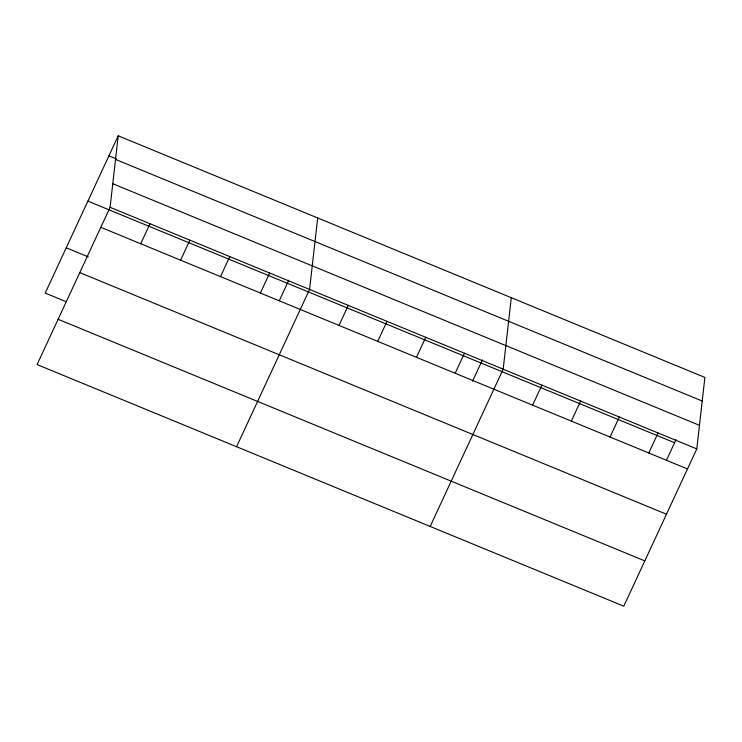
<?xml version="1.0" encoding="UTF-8"?>
<svg xmlns="http://www.w3.org/2000/svg" width="742" height="742" viewBox="0 0 742 742"><rect width="100%" height="100%" fill="white"/><g stroke="black" fill="none" stroke-linecap="round" stroke-linejoin="round"><path stroke-width="1.11" d="M110.094 207.306L118.21 135.814L704.9 377.428L696.784 448.919L623.79 606.186L37.1 364.572L110.094 207.306L696.784 448.919M317.687 217.963L309.572 289.454L236.577 446.721M511.294 297.7L503.178 369.191L430.184 526.449M118.21 135.814L45.216 293.081L66.214 301.725M140.702 243.756L149.995 223.741M180.594 260.182L189.887 240.167M220.495 276.608L229.779 256.593M260.386 293.044L269.68 273.028M279.363 300.519L288.805 280.188M339.001 325.423L348.295 305.398M377.724 341.366L387.018 321.351M416.447 357.31L425.741 337.295M455.171 373.254L464.455 353.238M472.506 381.267L482.411 359.916M532.608 405.151L541.901 385.135M571.331 421.094L580.624 401.079M610.054 437.047L619.347 417.023M648.777 452.991L658.061 432.976M666.585 459.984L676.018 439.654M108.926 155.839L116.271 158.862M115.539 159.409L702.22 401.023M112.775 183.719L699.465 425.324M87.899 201.128L674.589 442.733M100.81 227.321L687.491 468.935M66.233 247.791L88.289 256.871M79.784 272.611L666.474 514.225M58.126 319.283L644.807 560.887"/></g></svg>
